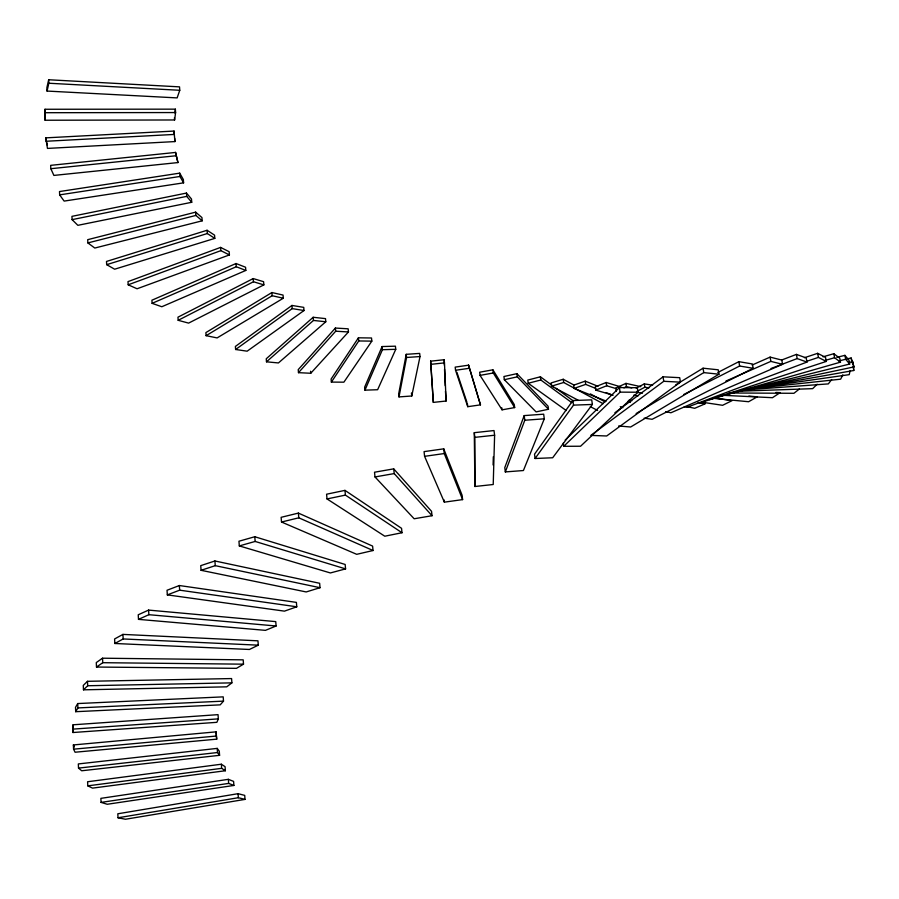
<?xml version="1.0" encoding="UTF-8"?>
<svg xmlns="http://www.w3.org/2000/svg" width="899" height="899" viewBox="0 0 899 899"><rect width="100%" height="100%" fill="white"/><g stroke="black" fill="none" stroke-linecap="round" stroke-linejoin="round"><path stroke-width="1.35" d="M45.017 109.262L45.107 120.241L174.597 119.972L175.597 112.555L175.361 109.161L45.017 109.262L45.107 120.241M493.102 464.985L493.326 456.726M494.607 435.228L493.225 484.505L474.919 486.494L474.279 432.677L494.023 430.554L494.607 435.228L474.841 437.363L474.919 486.494M73.089 724.796L72.976 732.516L216.884 722.324L218.333 718.874L218.041 714.649L73.089 724.796L72.976 732.516M174.867 112.881L175.361 109.161M406.224 354.33L398.673 393.897L398.999 396.909L411.764 395.998L420.024 356.555L419.664 353.408L406.224 354.33L406.573 357.476L398.999 396.909M48.67 79.753L46.894 87.596L47.063 91.069L177.125 97.901L179.766 90.282L179.53 86.866L48.67 79.753L48.827 83.236L47.063 91.069M850.139 370.635L849.229 374.647L745.912 389.334M524.196 415.596L504.788 467.57L505.328 471.919L523.42 470.537L544.288 418.822L543.67 414.181L524.196 415.596L524.791 420.238L505.328 471.919M382.097 346.553L364.646 387.143L364.949 390.155L377.625 389.728L395.751 349.318L395.414 346.182L382.097 346.553L382.423 349.7L364.949 390.155M842.824 374.849L840.644 379.176L745.215 389.447M77.719 703.557L75.505 707.356L75.707 711.693L220.199 704.861L223.503 701.13L223.199 696.86L77.719 703.557L77.921 707.918L75.707 711.693M358.431 337.81L331.09 379.075L331.371 382.097L343.89 382.176L371.838 341.126L371.512 337.99L358.431 337.81L358.746 340.957L331.371 382.097M572.877 400.538L534.523 454.186L535.085 458.501L552.683 457.76L592.374 404.449L591.722 399.864L572.877 400.538L573.517 405.134L535.085 458.501M831.654 379.569L828.339 383.895L742.046 390.121M335.394 328.056L298.221 369.635L298.49 372.669L310.751 373.265L348.464 331.956L348.149 328.809L335.394 328.056L335.698 331.214L298.49 372.669M817.191 384.199L812.662 388.649L739 391.234M87.484 681.307L83.27 685.42L83.483 689.825L226.728 686.836L231.897 682.858L231.582 678.565L87.484 681.307L87.697 685.746L83.483 689.825M565.156 440.094L619.422 387.593L637.324 387.694L638.009 392.222L580.574 446.23L563.729 446.309L563.291 443.106M563.729 446.309L620.096 392.144L638.009 392.222M313.178 317.28L266.239 358.78L266.497 361.814L278.432 362.949L325.798 321.763L325.505 318.617L313.178 317.28L313.47 320.437L266.497 361.814M799.447 388.941L793.941 393.29L731.145 392.998M614.882 412.765L663.057 376.816L679.711 377.681L680.419 382.142L606.679 435.981L590.823 435.397L663.754 381.3L680.419 382.142M291.95 305.446L235.381 346.441L235.628 349.497L247.146 351.183L304.019 310.526L303.738 307.368L291.95 305.446L292.231 308.615L235.628 349.497M102.531 658.203L96.283 662.574L96.496 667.047L236.471 668.339L243.517 664.17L243.191 659.844L102.531 658.203L102.767 662.698L96.496 667.047M675.801 384.783L703.063 368.197L718.234 369.804L718.964 374.198L630.637 427.003L618.647 425.991M271.891 292.535L205.882 332.596L206.107 335.675L217.12 337.912L283.309 298.232L283.039 295.063L271.891 292.535L272.161 295.726L206.107 335.675M636.144 413.551L703.782 372.613L718.964 374.198M122.927 634.402L114.6 638.964L114.847 643.493L249.416 649.471L258.294 645.167L257.957 640.818L122.927 634.402L123.174 638.953L114.847 643.493M636.222 388.166L644.313 383.884L652.618 385.177M636.717 391.503L644.83 387.233L648.977 387.874M253.192 278.566L177.968 317.19L178.182 320.302L188.588 323.112L263.857 284.871L263.587 281.69L253.192 278.566L253.451 281.758L178.182 320.302M717.762 372.501L738.877 361.668L752.384 363.971L753.126 368.287L652.123 419.282L644.156 418.159M683.633 394.56L739.619 366.017L753.126 368.287M640.818 386.671L625.951 383.379L615.815 388.02L616.298 391.323M623.906 387.851L626.446 386.694L631.851 387.885M148.593 610.095L138.232 614.781L138.491 619.366L265.452 630.356L276.105 625.996L275.746 621.614L148.593 610.095L148.874 614.691L138.491 619.366M752.148 365.016L770.095 357.117L781.793 360.061L782.546 364.309L670.912 412.765L665.687 411.652M236.032 263.519L151.92 300.21L152.111 303.345L161.82 306.739L245.82 270.43L245.562 267.239L236.032 263.519L236.28 266.733L245.82 270.43M725.92 381.052L770.848 361.387L782.546 364.309M152.111 303.345L236.28 266.733M704.501 401.808L704.85 403.932L694.713 408.303L687.96 406.842M620.861 386.918L606.196 382.491L595.284 386.84L595.756 390.11L613.129 395.245M595.756 390.11L606.668 385.772L616.006 388.57M179.362 585.53L167.034 590.261L167.326 594.88L284.455 611.14L296.771 606.791L296.389 602.386L179.362 585.53L179.665 590.171L167.326 594.88M782.018 359.881L796.413 354.397L806.201 357.914L806.965 362.072L686.814 407.371L684.285 406.606M770.971 368.523L797.166 358.577L806.965 362.072M220.592 247.405L127.995 281.623L128.186 284.803L137.075 288.77L229.414 254.934L229.155 251.709L220.592 247.405L220.851 250.641L229.414 254.934M128.186 284.803L220.851 250.641M597.992 386.3L585.227 381.142L573.652 385.177L574.101 388.413L606.184 401.1M574.101 388.413L585.687 384.39L595.902 388.492M804.436 357.712L817.663 353.329L825.518 357.353L826.282 361.432L699.703 403.022M806.504 361.364L818.416 357.42L826.282 361.432M214.917 560.976L200.747 565.64L201.073 570.303L306.188 591.947L320.033 587.699L319.639 583.282L214.917 560.976L215.254 565.662L320.033 587.699M201.073 570.303L215.254 565.662M207.073 230.268L106.498 261.44L106.678 264.654L114.634 269.206L214.805 238.381L214.558 235.145L207.073 230.268L207.321 233.526L214.805 238.381M106.678 264.654L207.321 233.526M574.326 385.255L563.235 379.266L551.098 382.94L551.525 386.154L578.214 400.246M551.525 386.154L563.684 382.491L603.128 403.685M823.068 356.813L833.811 353.712L839.733 358.162L840.486 362.151L709.513 399.628M825.158 360.432L834.564 357.723L840.486 362.151M254.788 536.737L238.954 541.232L239.314 545.918L330.382 572.955L345.576 568.887L345.16 564.46L254.788 536.737L255.159 541.445L345.576 568.887M239.314 545.918L255.159 541.445M553.672 386.536L540.4 376.793L527.792 380.075L528.207 383.266L566.269 410.551M528.207 383.266L540.827 379.996L571.786 402.628M195.645 212.142L87.709 239.673L87.877 242.921L94.788 248.045L202.185 220.817L201.938 217.558L195.645 212.142L195.881 215.423L202.185 220.817M87.877 242.921L195.881 215.423M836.789 357.364L844.925 355.341L848.948 360.139L849.69 364.039L718.953 396.392M838.879 360.96L845.667 359.274L849.69 364.039M298.378 513.093L281.129 517.318L281.522 522.027L356.712 554.323L373.051 550.514L372.602 546.086L298.378 513.093L298.794 517.813L373.051 550.514M281.522 522.027L298.794 517.813M516.903 373.658L503.923 376.512L504.328 379.693L536.096 411.899L548.48 409.247L548.075 406.202L516.903 373.658L517.307 376.838L548.48 409.247M504.328 379.693L517.307 376.838M847.038 358.87L851.128 358.004L854.05 366.893L728.1 393.492M849.139 362.432L851.859 361.848L854.05 366.893M344.969 490.371L326.584 494.214L327.022 498.934L384.783 536.209L402.01 532.736L401.55 528.32L344.969 490.371L345.418 495.102L402.01 532.736M327.022 498.934L345.418 495.102M186.475 193.071L71.942 216.356L72.1 219.637L77.853 225.323L191.723 202.286L191.487 199.005L186.475 193.071L186.711 196.375L191.723 202.286M72.1 219.637L186.711 196.375M492.899 369.804L479.661 372.22L480.055 375.377L502.069 409.832L514.666 407.584L514.273 404.561L492.899 369.804L493.293 372.973L514.666 407.584M480.055 375.377L493.293 372.973M742.54 390.121L853.803 370.489L853.477 366.567M393.717 468.862L374.523 472.222L374.995 476.942L414.158 518.768L432.026 515.723L431.542 511.317L393.717 468.862L394.212 473.582L432.026 515.723M374.995 476.942L394.212 473.582M238.055 793.682L117.814 813.786L118.027 817.764L125.455 819.247L245.011 799.391L244.719 795.379L238.055 793.682L238.347 797.716L245.011 799.391M118.027 817.764L238.347 797.716M179.721 173.147L59.503 191.554L59.66 194.869L64.121 201.095L183.587 182.845L183.351 179.542L179.721 173.147L179.957 176.474L183.587 182.845M59.66 194.869L179.957 176.474M228.368 779.332L100.879 798.357L101.081 802.391L107.228 804.268L233.897 785.445L233.605 781.4L228.368 779.332L228.661 783.4L233.897 785.445M101.081 802.391L228.661 783.4M468.581 365.185L455.175 367.118L455.546 370.276L467.75 406.685L480.471 404.865L468.581 365.185L480.471 404.865M455.546 370.276L468.963 368.332M443.724 448.848L424.07 451.624L424.586 456.332L444.364 502.159L462.603 499.608L462.086 495.214L443.724 448.848L444.263 453.546L462.603 499.608M424.586 456.332L444.263 453.546M221.368 764.217L87.596 781.748L87.799 785.85L92.53 788.12L225.368 770.746L225.076 766.667L221.368 764.217L221.66 768.33L225.368 770.746M87.799 785.85L221.66 768.33M217.221 748.384L78.325 763.936L78.516 768.106L81.697 770.769L219.581 755.317L219.289 751.193L217.221 748.384L217.513 752.53L219.581 755.317M78.516 768.106L217.513 752.53M430.643 361.173L444.117 359.735L444.477 362.881L446.106 401.021L433.329 402.392L430.643 361.173L433.329 402.392M431.003 364.32L444.477 362.881M175.541 152.437L50.67 165.349L50.827 168.709L53.895 175.417L177.935 162.573L175.541 152.437L177.935 162.573M50.827 168.709L175.777 155.785M73.381 744.945L216.075 731.853L216.715 739.158L75.078 752.227L73.572 749.182L73.381 744.945L74.381 747.002M73.572 749.182L216.367 736.034L216.075 731.853M524.791 420.238L544.288 418.822M73.28 729.1L218.333 718.874M406.573 357.476L420.024 356.555M45.759 137.862L174.058 131.063L174.9 141.581L47.467 148.414L45.759 137.862L46.276 140.255M45.916 141.267L174.294 134.434L174.058 131.063M77.921 707.918L223.503 701.13M573.517 405.134L592.374 404.449M382.423 349.7L395.751 349.318M87.697 685.746L231.897 682.858M45.175 112.712L175.597 112.555M102.767 662.698L243.517 664.17M358.746 340.957L371.838 341.126M123.174 638.953L258.294 645.167M720.976 395.223L772.488 397.695L780.141 392.627L775.938 392.413M48.827 83.236L179.766 90.282M335.698 331.214L348.464 331.956M148.874 614.691L276.105 625.996M712.705 398.279L748.609 401.729L757.194 396.864L748.878 396.043M313.47 320.437L325.798 321.763M179.665 590.171L296.771 606.791M636.942 392.324L642.47 393.155M701.872 402.168L722.594 405.303L732 400.673L714.008 397.897M292.231 308.615L304.019 310.526M633.874 395.122L637.93 396.01M698.096 402.449L704.85 403.932M272.161 295.726L283.309 298.232M629.165 399.988L631.84 400.774M253.451 281.758L263.857 284.871M620.299 406.674L622.872 407.697M606.128 392.605L611.23 394.65M627.839 401.325L630.39 402.347M590.351 406.64L597.621 410.483M590.351 393.908L605.139 401.887M555.874 388.166L573.562 401.156M456.928 372.343L466.952 402.37M46.793 142.638L47.31 145.031M853.129 364.005L852.645 361.499L852.87 364.129M853.095 366.758L853.803 370.489M851.128 358.004L851.859 361.848M844.925 355.341L845.667 359.274M833.811 353.712L834.564 357.723M817.663 353.329L818.416 357.42M796.413 354.397L797.166 358.577M770.095 357.117L770.848 361.387M738.877 361.668L739.619 366.017M703.063 368.197L703.782 372.613M663.057 376.816L663.754 381.3M644.313 383.884L644.83 387.233M625.951 383.379L626.446 386.694M619.422 387.593L620.096 392.144M606.196 382.491L606.668 385.772M585.227 381.142L585.687 384.39M563.235 379.266L563.684 382.491M540.4 376.793L540.827 379.996M501.822 407.82L502.069 409.832M474.279 432.677L474.841 437.363M467.39 403.673L467.75 406.685M446.106 401.021L445.466 391.177M444.117 499.956L444.364 502.159M411.439 392.998L411.764 395.998M216.367 736.034L216.715 739.158M310.571 371.253L310.751 373.265M174.44 117.724L174.597 119.972M174.664 138.232L174.9 141.581M444.117 359.735L444.353 365.196M444.533 369.298L445.23 385.716"/></g></svg>
